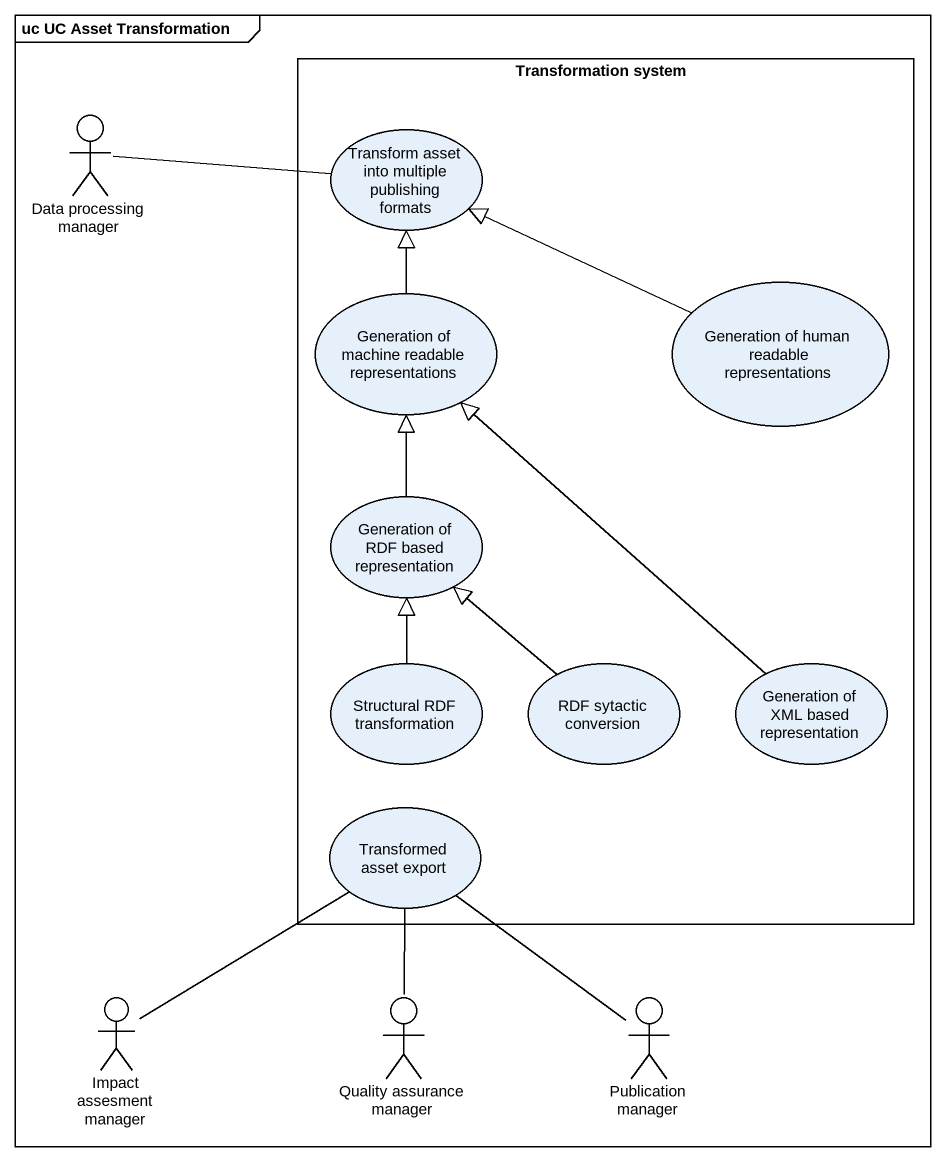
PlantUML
@startuml
mainframe uc UC Asset Transformation
actor "Data processing manager" as Data_processing_manager
rectangle "Transformation system" as Transformation_system {
  usecase "Transform asset into multiple publishing formats" as Transform_asset_into
  usecase "Generation of machine readable representations" as Generation_of_machine
  usecase "Generation of human readable representations" as Generation_of_human
  usecase "Generation of RDF based representation" as Generation_of_RDF_based
  usecase "Structural RDF transformation" as Structural_RDF
  usecase "RDF sytactic conversion" as RDF_sytactic_conversion
  usecase "Generation of XML based representation" as Generation_of_XML_based
  usecase "Transformed asset export" as Transformed_asset_export
}
actor "Impact assesment manager" as Impact_assesment_manager
actor "Quality assurance manager" as Quality_assurance_manager
actor "Publication manager" as Publication_manager
Data_processing_manager -right- Transform_asset_into
Generation_of_machine -up-|> Transform_asset_into
Generation_of_human -left-|> Transform_asset_into
Generation_of_RDF_based -up-|> Generation_of_machine
Structural_RDF -up-|> Generation_of_RDF_based
RDF_sytactic_conversion -up-|> Generation_of_RDF_based
Generation_of_XML_based -up-|> Generation_of_machine
Impact_assesment_manager -up- Transformed_asset_export
Quality_assurance_manager -up- Transformed_asset_export
Publication_manager -up- Transformed_asset_export
@enduml
